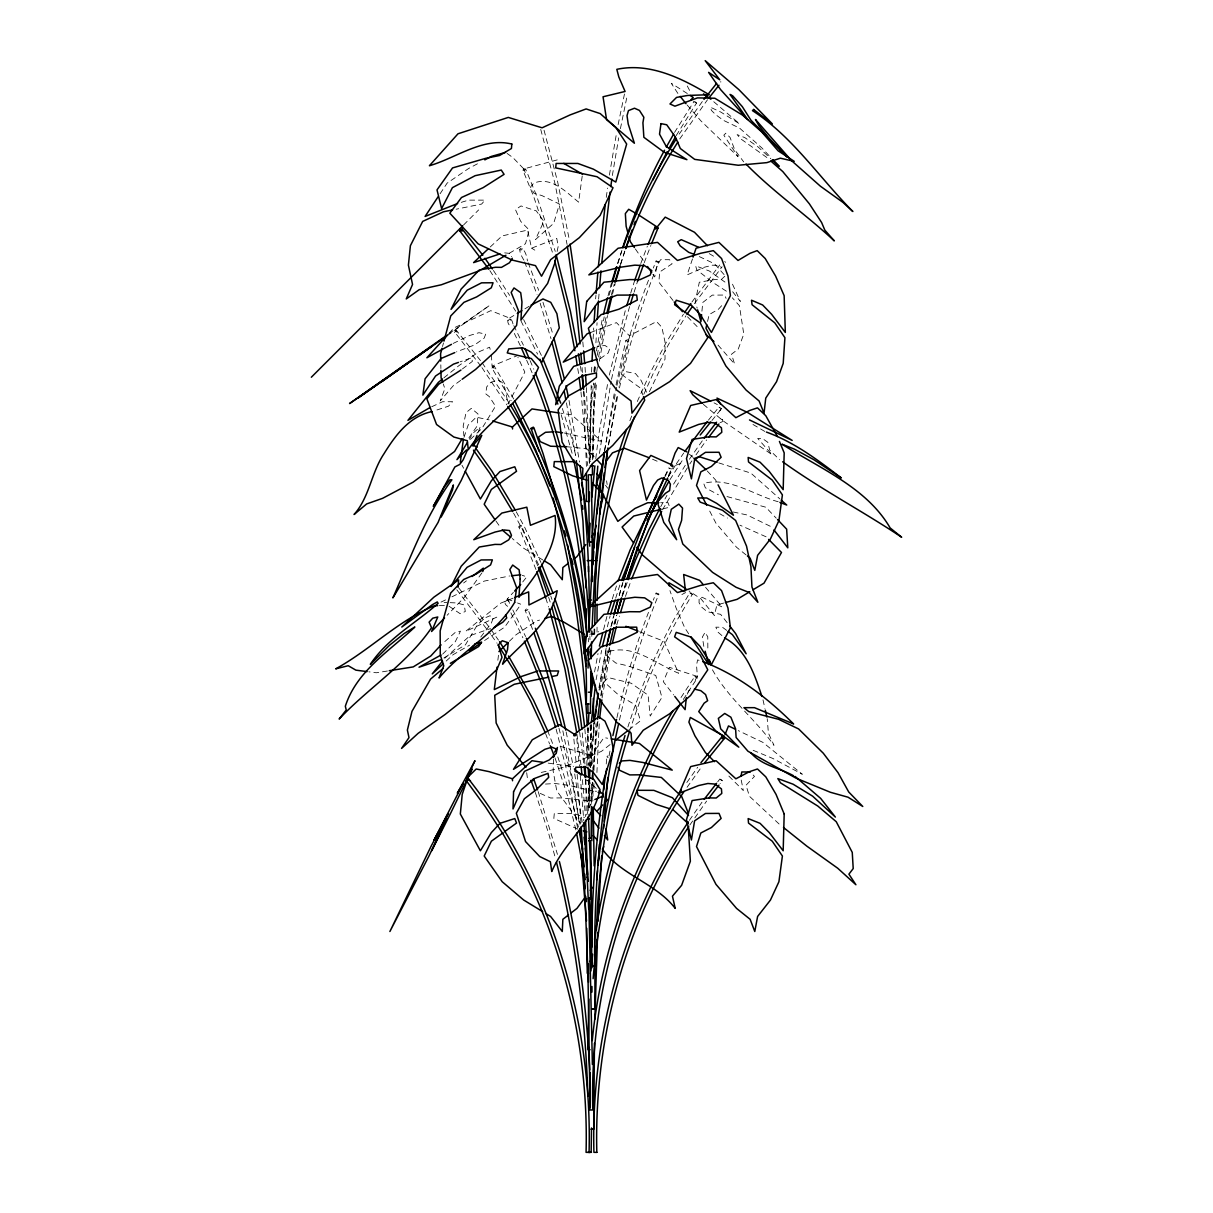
<?xml version="1.0" encoding="UTF-8"?>
<svg xmlns="http://www.w3.org/2000/svg" width="1213" height="1213" viewBox="0 0 1213 1213"><rect width="100%" height="100%" fill="white"/><g stroke="black" fill="none" stroke-linecap="round" stroke-linejoin="round"><path stroke-width="0.75" stroke-dasharray="5 3.75" d="M588.502 808.313L589.473 780.186M589.488 463.502L591.201 407.25L593.597 383.02M590.17 460.091L591.171 385.234M592.171 634.005L591.762 630.26M592.46 459.772L594.158 407.447L596.735 381.458M593.157 458.226L594.218 383.475M594.749 634.005L594.749 628.395M586.774 765.448L588.002 727.921M595.401 382.944L592.884 420.229L592.839 453.92L589.852 453.92L589.897 420.138L591.974 386.371M589.745 765.479L591.186 724.373M593.93 783.719L593.915 791.225L596.629 791.225M593.945 770.573L595.992 723.676M594.082 634.005L594.036 628.379M596.917 772.514L599.404 720.249M597.023 632.14L597.039 626.53M532.583 629.411L525.138 610.275L526.366 608.987L527.958 609.32L535.418 628.486M527.958 609.32L526.73 610.624L525.138 610.275M553.492 759.004L553.173 771.256L556.782 790.891L580.542 823.339M591.595 372.209L591.838 364.764M594.582 372.33L594.825 364.886M588.593 641.874L588.714 638.159M591.777 636.385L591.974 630.805M588.881 806.979L589.897 780.747M591.55 802.763L592.353 782.218M592.065 801.414L592.778 782.734M552.37 252.137L533.568 196.248L522.894 170.154L524.152 168.865L525.623 169.016L536.404 195.338L555.251 251.379M523.895 260.143C513.736 243.828 525.547 244.541 527.428 260.962M525.714 169.214L524.441 170.502L522.894 170.154M522.439 248.771L521.165 250.06L519.619 249.711M593.112 338.973L593.718 327.965M595.917 342.809L597.054 322.703M607.895 755.851L606.925 756.76L608.153 757.67M590.61 767.677L594.84 721.235M593.415 769.679L597.994 719.749M590.125 767.101L594.188 722.523M592.793 771.028L597.357 721.068M595.628 298.883L595.932 295.32M598.616 299.111L599.252 291.56M701.933 311.195L702.752 302.492L712.258 295.123L724.616 295.047L726.087 298.398M606.212 763.978L606.94 756.518M720.052 422.549C726.981 421.32 718.02 415.862 720.613 418.743M722.281 780.778C716.049 777.381 726.784 780.55 720.052 783.674M602.057 697.991L611.504 646.65M497.861 660.236L498.695 653.307M593.809 371.466L594.719 364.006M596.766 371.815L597.448 366.25M598.585 356.971L606.455 314.774M595.765 458.575L599.025 433.117L607.849 382.474M599.434 453.48L611.14 381.185M582.225 176.021L578.631 202.146C566.153 192.139 551.506 176.067 533.735 183.133L530.49 187.045L533.887 193.155L542.044 195.642L559.451 204.057L553.719 223.283L535.403 239.658L543.879 221.342L536.252 210.85L521.014 205.937L515.48 209.682L520.695 221.342L529.186 229.985L525.517 243.722L507.55 254.275M606.257 197.34L607.577 188.076M594.795 371.86L595.901 364.491M597.266 355.257L604.195 316.851M599.389 361.171L607.47 315.592M599.04 690.106L607.455 643.345M601.117 696.065L609.987 645.832M604.438 451.009L616.553 387.296M604.726 450.235L614.187 393.846M608.501 444.352L617.857 395.104M608.547 445.035L617.129 394.286M598.949 687.695L606.166 648.091M600.723 695.474L609.76 645.21M609.396 175.097L616.431 133.733M612.353 175.491L618.706 137.827M599.995 690.121L608.168 647.787M596.417 350.966L602.194 319.58M618.13 124.59L624.68 92.992M620.404 128.699L627.257 95.221M594.537 671.972L598.024 653.504M596.083 679.796L601.618 650.426M609.047 755.957L610.094 750.407M609.305 375.075L625.635 309.254M611.504 379.335L620.45 339.595L629.638 306.434M616.068 384.718L625.923 340.322L627.818 339.746L628.865 340.808L618.63 386.992M557.116 251.485L558.223 246.239L556.737 238.355L531.582 248.18L527.564 230.091L502.015 235.959L489.825 247.376M616.947 385.491C625.135 349.132 635.673 313.227 649.182 278.474M619.464 387.917C628.971 344.932 642.071 302.704 658.871 261.993L656.142 260.856L653.291 268.028M616.947 717.611C625.135 681.251 635.673 645.346 649.182 610.594M619.464 720.052C628.971 677.051 642.071 634.839 658.871 594.127L656.142 592.975L653.291 600.147M668.484 475.451L671.684 468.506M707.558 321.43L709.15 314.622L718.475 309.194L723.236 303.993M611.504 625.832L613.99 615.34M615.036 623.846L616.78 616.462M610.912 626.924L613.46 616.431M614.627 624.195L616.75 615.491M608.031 295.911L611.397 283.236M611.382 294.85L614.278 284.054M587.031 814.348L588.244 809.496M609.199 295.168L612.368 282.659M612.52 294.168L615.218 283.493M603.558 629.729L607.713 613.338M607.349 626.818L610.109 615.961M694.822 676.384L697.323 678.037L694.822 676.384L679.735 699.461M442.518 346.524L443.488 342.915M628.865 340.808L627.333 341.475L625.923 340.322M619.267 595.689L622.8 583.074M622.102 596.584L626.636 580.421M619.206 595.083L622.845 582.467M622.057 595.962L626.196 581.603M613.869 624.119L616.598 615.173M622.587 595.492L627.576 581.421M616.75 624.907L619.449 616.022M625.423 596.447L631.018 580.709M617.948 263.266L621.708 251.015M620.753 264.191L625.044 250.272M617.538 263.555L622.33 249.362M620.389 264.479L625.135 250.363M630.684 293.167L634.626 280.643M634.111 292.181L637.477 281.477M612.277 599.04L616.856 584.727M615.688 598.13L620.798 582.119M676.187 135.598L696.505 103.09L695.276 101.604M692.487 258.915L687.119 274.896L704.389 267.224L712.728 265.147L719.157 265.723L721.659 267.664M627.894 726.981C639.827 689.636 655.536 653.549 674.261 619.115L689.788 592.823L691.167 592.975L692.35 594.325L676.945 620.404C658.053 655.096 642.299 691.501 630.32 729.149M464.003 437.332L468.173 425.081L476.209 417.196L489.112 419.865M640.782 263.509L647.333 246.254M644.239 262.675L650.865 245.435M478.256 432.04L480.136 427.112L473.161 432.98L469.34 439.242M629.865 420.714L632.534 413.709M687.271 694.109L688.802 690.667L691.425 689.333M637.295 401.518L650.365 372.573L666.013 342.87L683.419 314.228M643.876 394.195L653.049 373.877L668.621 344.325L685.936 315.835M658.871 261.993L657.279 262.342L656.051 261.053M658.871 594.127L657.279 594.461L656.051 593.172M708.453 420.107L719.036 407.022L720.082 407.735M711.94 420.517L721.326 408.917L720.386 407.977M649.395 391.708L665.027 359.184L665.027 342.005L661.889 327.343L656.567 321.536L629.426 335.774L629.471 337.927M665.012 475.754L669.015 467.581M665.088 476.618L669.212 468.445M668.59 476.3L672.699 468.142M660.736 506.685L666.968 495.313M662.525 509.748L688.772 465.474M589.063 807.949L593.172 800.216M689.788 592.823L692.259 594.461M674.534 132.444L694.003 101.452M695.185 680.084L697.354 676.429L696.535 665.149L697.596 659.887L701.038 661.055M673.564 484.169L685.254 465.337M679.735 138.919L707.513 99.739M668.393 476.557L675.323 465.428M676.323 463.836L683.738 453.01M669.925 479.726L683.996 457.756M481.879 572.976L464.518 597.16L447.127 615.279M683.268 699.507L697.323 678.037M589.958 757.67L603.922 737.61L607.668 738.232M440.092 193.762L447.127 183.133L468.703 168.455L479.984 162.451M719.855 410.843L721.508 408.417M689.393 459.242L703.115 439.622M689.803 463.957L691.865 460.91M695.989 454.845L706.633 439.94M689.393 820.352L701.993 802.187M689.803 825.067L706.633 801.065M679.144 134.143L702.812 100.861M468.885 437.893L477.194 425.945L477.998 413.967L471.311 408.356L466.035 412.647L463.199 425.945L463.866 435.801M691.91 302.022L719.749 264.965M694.382 303.69L722.114 266.784M686.816 782.537L697.672 767.268M687.074 787.282L701.129 767.556M480.864 366.129L454.693 331.998L456.573 330.573L481.076 361.307M456.573 330.603L454.359 332.438M717.687 781.854L719.916 778.943M444.762 658.234L470.098 635.597L490.507 628.607M522.727 581.952L526.806 576.857L522.212 575.311M480.742 637.022L491.28 623.224L493.221 618.13L490.007 615.749L484.882 617.948L477.406 624.816L465.428 644.831L443.928 657.946M449.068 333.332L453.996 327.904L490.78 310.664L509.566 318.064L510.703 320.277M671.684 468.931L669.379 468.506M508.505 601.572L507.231 598.995L513.357 592.399M463.609 224.936L478.635 209.925M442.639 654.125L455.315 641.662L460.47 631.154L455.375 632.307L442.366 643.724M509.399 641.268L515.965 634.824L536.146 621.117L539.542 620.086M448.855 333.711L489.415 305.555L448.037 335.061M470.447 439.379L475.648 434.39M476.952 433.147L482.137 428.159L495.511 406.219L489.324 396.621L485.67 393.785L486.762 386.795L490.734 382.338L498.073 380.063L502.046 382.338L504.911 388.251L508.095 404.035L524.82 372.088L517.921 357.35M724.798 276.215L721.174 279.672L714.609 279.581L699.325 282.204L695.276 301.415L697.172 308.163M446.187 661.055L453.146 654.656L469.613 645.164M443.882 377.865L458.984 365.583L478.817 351.876L489.582 347.221L490.871 351.709M610.094 744.585L601.39 751.393L562.665 767.571L538.056 773.166M628.925 729.801L640.525 720.719L635.551 705.041L618.766 695.17L604.013 681.873L608.395 677.597L631.139 683.207L648.106 695.17L650.198 716.079L661.934 697.399L655.763 675.459L627.834 665.861L615.764 663.011L607.182 656.021L608.562 651.578C633.899 644.012 656.642 664.33 678.704 673.26L663.996 641.328L639.736 631.761M463.639 582.983L466.429 580.83M462.396 368.964L472.357 361.413L471.736 357.759L460.091 361.823M460.667 380.351L453.207 385.825L440.228 400.881L444.883 388.66L443.261 383.99M600.238 358.639L608.153 352.968L609.745 348.692L604.938 345.462L597.797 346.433M696.505 103.09L693.957 101.604M484.578 640.509L504.623 627.151L520.984 604.301L517.542 602.967M509.566 318.064L515.707 314.364M524.926 308.815L529.535 306.04M456.801 589.776L490.628 634.202M453.101 343.461L469.78 335.44L478.968 332.711L485.685 334.106L484.199 338.078L474.662 344.917L456.482 351.861M681.873 594.552L685.618 592.581M445.52 599.919L440.713 602.255L446.793 602.527M451.933 596.811L484.123 581.133L509.596 575.978M431.707 406.749L442.548 401.73L452.479 401.73L448.507 406.188L435.558 410.419M491.417 355.06L492.069 366.099L517.147 355.697M513.008 598.191L500.848 603.104L465.656 631.366L499.983 615.673M590.504 332.544L616.431 322.628L629.426 335.774M676.096 465.155L683.207 462.547M722.281 419.653L720.901 418.985M461.258 202.359L468.476 200.13L484.897 200.13L481.667 204.042L456.149 209.212M589.685 634.293L598.767 631.7M723.645 603.058L716.898 604.923L714.351 615.507L701.069 598.964L689.014 590.943M507.079 153.414L512.932 157.614L523.804 168.91L557.555 159.798M662.829 508.884L669.697 507.186L668.029 502.728L660.66 502.728M387.402 671.016L376.318 672.775L368.888 671.82M545.486 784.068L555.327 783.492L569.792 785.554L596.417 791.953M439.379 605.636L444.458 605.499M591.762 634.005L594.294 634.005M590.716 724.768L590.731 739.748L593.218 739.748M593.688 722.857L593.703 739.733L591.11 739.748M588.532 779.974L588.532 800.58L591.519 800.565L591.504 781.809M594.476 634.005L592.475 634.005L593.248 634.005M586.849 780.459L589.73 780.459M450.114 602.664L456.785 602.952L464.2 604.938L465.307 611.504L460.182 613.717L447.84 605.408M566.486 446.702L586.743 448.765L595.674 458.378M504.653 252.865L510.157 253.441L511.583 256.671M564.363 433.011L601.739 441.456L571.657 414.816L560.831 413.208M548.215 763.113L571.657 766.586M726.966 496.557L765.828 507.216L776.244 518.194M733.183 511.977L747.041 514.964L771.665 526.942M560.088 746.253L592.02 755.699M577.904 829.161L553.825 818.426L554.311 813.392L573.961 813.468L584.56 817.471M753.152 750.301L772.893 758.474L802.309 774.258L762.795 742.326L738.277 730.62M718.793 462.911L750.847 473.085L779.838 498.877M697.354 676.429L669.379 667.332L663.284 681.676L673.624 694.943M721.326 408.917L719.082 407.159M778.17 501.742C754.092 495.238 729.483 476.709 703.676 483.335L705.329 487.793L718.414 494.783M507.231 598.995L515.828 602.3M766.07 536.798L739.93 525.168M652.533 459.227L657.507 461.365M540.21 793.408L550.611 798.002L560.952 797.911L586.743 800.55L590.564 804.659M699.295 256.58L714.609 263.843L725.329 276.018M714.048 402.852L717.353 404.596M764.827 431.449L751.135 423.382M719.688 513.645L727.466 518.072M709.256 253.608L715.352 257.262M531.582 248.18L534.827 250.136M513.766 399.047L494.419 366.432L492.751 366.781L491.932 368.07L511.234 400.593M491.932 368.07L494.419 366.432M542.681 559.86L523.713 548.261L512.25 538.511M726.39 291.211L712.304 282.083L696.732 269.786L695.656 265.814L709.347 271.015L724.965 282.083M766.828 157.493L740.931 138.995L737.11 134.598L744.843 137.63L758.292 147.122L770.801 158.66M720.295 81.908L720.962 81.908M687.301 93.522L671.259 83.257L677.885 93.446M726.693 630.396L722.432 627.242L715.837 627.166L718.035 632.2L723.297 636.764M746.056 554.902L736.564 547.275L715.958 523.228L708.347 508.444M713.76 101.725L739.566 123.847L720.977 112.172L710.318 107.169L711.425 110.413L715.685 114.674L723.418 120.345L739.536 128.078L761.809 147.865L770.467 157.114M718.051 345.099L734.578 364.006L731.53 354.211L738.262 349.026L743.781 334.075L739.399 305.706L732.303 297.792M689.409 454.193L693.366 457.65M724.752 261.523L725.541 262.342M537.738 565.728L521.529 525.684L519.725 525.684L518.8 526.821L536.176 570.019M518.876 527.018L520.68 527.018L521.529 525.684M586.698 779.914L596.265 788.389M703.343 404.354L723.873 421.427L772.105 454.739L757.716 438.424L762.371 438.424L767.829 442.32L769.679 450.084L779.565 459.712M779.08 823.991L749.452 796.274L746.01 785.266L754.471 776.426L752.424 774.197M728.861 776.077L743.342 790.588L741.067 779.292M687.498 316.79L698.824 328.314M707.255 471.008L715.64 480.045L717.262 483.244M512.993 323.962C510.991 313.788 503.577 320.869 511.113 326.919M507.913 320.399L510.582 319.064M492.069 366.099L494.176 368.464M687.164 105.031L700.932 120.906L738.05 156.659L723.827 135.189L725.814 133.203L730.074 137.478L734.714 149.805L743.705 161.89M509.475 603.346C508.292 595.704 501.121 602.482 507.625 606.318M505.154 601.421L507.822 600.086M705.587 587.38L722.205 607.016L702.145 597.266L699.128 597.857L699.052 602.694L701.751 607.197L707.376 611.792L720.628 614.324L727.542 623.194M458.817 588.017L489.779 627.894M732.667 291.757L740.355 301.415L732.47 284.145M673.018 300.49L658.856 282.174L659.675 272L672.078 263.812L669.591 259.703L660.615 259.703L657.219 264.995L654.732 276.928L652.685 273.956M605.514 485.276L607.713 488.217M482.168 362.823L509.339 403.292M481.955 367.645L506.807 404.854M490.871 629.426L498.467 640.115M491.705 635.718L497.103 643.299M455.239 329.754L457.058 332.332M712.44 669.803C728.452 698.673 755.077 718.809 773.955 745.298L768.405 733.077L767.223 718.748M496.026 521.135L500.15 527.018M493.418 270.454L509.627 295.396M489.885 270.62L515.722 311.18M635.369 248.968L644.467 262.099M688.681 633.808L684.754 627.788L676.157 608.138L669.94 590.64M461.986 465.231L463.624 468.248M516.222 511.765L524.865 527.67L540.907 562.468M513.584 513.144L522.181 528.974L538.845 565.319M523.622 319.55L541.832 356.334M520.999 320.975L537.586 354.166M687.286 85.987L690.682 92.552M512.781 609.881L525.593 636.522M510.916 612.838L522.879 637.765M513.796 325.6L523.425 345.205M514.327 333.439L520.726 346.478M646.574 392.208L641.116 380.427L635.445 373.483L624.968 371.496L623.376 375.757L640.494 388.099L642.905 394.998M530.096 360.64L533.796 369.207M526.624 360.155L532.537 373.816M528.14 262.705L538.678 290.332M524.592 261.887L537.056 294.607M523.804 168.91L525.274 172.564M547.594 730.635L553.052 744.646M557.798 756.882L570.155 794.333L578.449 827.099M545.547 733.531L549.61 743.994M555.023 757.898L567.305 795.137L576.236 831.405M538.178 791.589L557.449 854.407M535.327 792.514L548.746 833.786L555.054 856.969M550.778 595.992L551.96 599.48M548.64 597.312L550.384 602.679M545.774 598.1L548.67 607.016M542.984 302.325L552.931 334.424M540.134 303.159L550.99 338.639M562.377 408.508L570.762 435.331L576.6 458.999M561.21 414.785L572.354 454.253M558.95 728.194L570.747 774.061L580.026 824.431M556.115 729.074L567.851 774.773L577.676 828.57M544.046 130.231L557.692 182.056L569.428 240.326M540.74 129.442L554.826 182.89L567.077 244.435M762.992 699.84L764.918 708.437M566.153 731.955L573.324 766.571M562.832 730.802L573.491 783.719L579.511 824.84M569.033 400.457L579.511 462.077M566.456 402.868L575.629 455.209M574.704 773.97L582.255 822.626M580.421 366.311L581.573 373.468M577.752 368.54L578.616 373.877M703.828 646.377L702.357 637.098L705.071 632.352L707.77 636.84L707.861 651.199M606.591 480.864L607.152 484.533M579.617 731.909L583.938 764.645M576.903 734.138L580.966 764.963M526.685 772.711L527.64 780.065M583.953 391.617L590.504 461.653M580.982 391.981L587.759 465.549M584.833 728.846L588.108 766.207M582.27 732.895L585.121 766.389M585.394 779.398L588.305 814.59M582.422 779.686L585.439 816.637M576.797 738.565L579.48 766.449M573.87 739.051L576.372 765.085M582.816 341.899L583.453 349.162M580.269 775.577L583.771 820.67M577.161 774.212L580.951 822.899M585.045 367.342L585.409 372.876M586.379 387.614L589.336 463.957M582.088 367.509L582.437 373.028M583.65 391.435L586.44 467.718M590.155 725.647L591.489 766.813M587.289 727.664L588.472 764.994M588.836 779.337L589.169 807.479M585.849 779.443L586.197 815M589.852 635.976L590.003 639.721M591.216 724.116L592.384 767.965M588.335 727.815L589.366 766.176M592.732 782.446L593.036 797.229M589.67 778.761L590.2 804.613M440.819 364.825L440.895 368.525"/><path stroke-width="1.5" d="M588.047 713.047L587.82 703.676M590.049 1049.7L588.017 1049.7L588.912 999.042M588.472 571.899L588.472 566.274M591.156 838.335L591.474 806.493M591.459 581.315L592.535 532.704L597.797 466.171M592.171 966.139L591.762 966.124C590.974 900.107 595.659 833.968 606.667 768.845M590.367 840.745L588.957 840.745L591.823 840.745L591.853 807.024M589.488 474.753L592.429 474.753L592.46 465.398M591.019 1129.242L593.779 1129.242L594.431 1043.241M594.749 624.65L595.81 566.668L597.842 533.25M594.067 966.124L594.688 966.139C593.93 884.777 600.89 803.112 618.66 723.63M591.762 966.124L596.28 966.139L596.356 939.923M683.829 791.831C621.663 885.187 589.533 997.874 592.808 1109.971L589.836 1109.971L590.125 1072.444M597.039 620.904L597.069 604.059M596.629 1152.35L596.811 1152.35C593.961 1037.858 625.286 922.198 688.772 826.584M588.047 668.06L588.411 647.469M590.958 671.835L590.397 713.047M591.201 658.765L591.565 641.95M594.87 1019.163L597.584 932.312M553.537 757.261L553.628 753.758M592.369 581.512L592.535 575.902M589.427 536.313L590.14 523.258M588.987 630.715C591.428 571.247 595.204 511.674 604.165 452.798M592.111 627.091L594.446 579.101L600.708 501.985M589.548 778.321L589.836 770.816M592.505 778.488L592.793 771.028M596.447 930.568C598.388 862.928 609.047 795.425 629.714 730.954M598.1 921.198L599.146 899.03M592.02 361.08L592.657 348.192M599.131 899.182L601.693 855.681M592.93 564.667L593.733 551.627M593.961 547.912L594.87 533.007M595.356 579.587C598.555 528.413 609.351 477.74 626.545 429.463M597.069 600.314C599.419 537.556 611.564 475.011 634.657 416.544M588.229 724.161L588.942 712.91M591.307 722.508L595.386 685.36M594.067 322.522L595.158 306.161M597.296 319.064L598.494 300.915M598.388 860.866L598.752 855.317M598.995 851.602L599.48 844.203M458.059 587.304L458.605 579.89L433.92 597.145L401.776 627.03L432.389 604.681L437.286 601.936L438.09 603.346C415.377 623.588 387.796 638.099 370.314 664.375L389.54 645.24L404.338 633.383L414.846 627C389.525 651.093 356.667 670.895 345.326 706.269L346.236 709.969L339.155 719.036C368.752 687.589 407.143 663.678 431.54 627.773L429.114 622.148L432.768 618.175L437.772 616.992L431.585 631.488L444.549 617.978M603.604 828.327L603.862 824.749M604.135 821.186L607.865 777.518M596.083 293.531L597.873 272.121M599.556 287.784L600.981 270.802M603.104 797.259L603.422 793.605M603.74 789.951L604.377 782.643M596.629 879.986L597.478 870.676M701.599 314.683L700.932 321.657L697.642 309.846M460.334 462.229L463.396 439.076M591.853 497.194L594.84 465.853M590.913 970.976L592.611 954.206M593.112 978.694C600.996 882.2 629.774 786.979 680.25 704.116M686.331 697.566L685.102 709.666L674.777 696.414M598.327 266.769L605.211 204.754M601.678 263.327L610.018 192.139M596.826 514.1L604.438 452.085M599.798 514.357L607.395 452.434M595.462 715.761L596.099 710.166M594.415 720.674L598.085 693.154M597.569 719.233L600.147 699.097M599.631 718.384L601.845 699.84M497.012 667.15L494.298 689.591L520.771 676.687L537.829 670.971M601.102 498.331L604.226 472.949M591.049 696.126L593.142 679.356M592.262 1040.557C600.966 951.462 631.897 864.763 681.388 790.163M596.523 706.542L597.372 701.023M597.994 865.081C603.179 821.201 612.11 777.776 625.029 735.503M610.791 186.59L611.837 179.19M482.804 571.55L483.29 568.169L472.024 576.509M594.582 939.378C605.803 859.092 631.685 780.475 673.079 710.606M597.918 697.384L598.479 693.745M604.893 467.505L607.956 447.915M741.007 776.259L741.795 771.968L750.377 771.968M488.839 269.104L459.788 230.879L460.318 230.212L462.153 229.045L482.819 255.2M462.138 229.151L459.863 230.91M607.834 313.773L612.065 295.942M606.515 646.302L610.488 628.668M609.76 645.21L613.793 627.682M556.388 254.988L554.568 263.737L547.654 283.372L520.938 320.156L521.969 301.976L520.711 292.697L514.009 287.936L511.158 292.439L518.451 310.573L516.602 325.387L495.586 351.118L475.587 369.419L462.153 379.26M466.186 780.535L485.443 806.857L503.152 834.18L519.27 862.595C565.986 951.341 588.593 1052.187 586.076 1152.35L590.14 1152.35M466.474 780.111L468.552 778.943L466.338 780.808M612.899 735.624L616.553 719.415M706.754 324.826L705.966 328.223L725.89 366.008L746.086 390.055L759.08 400.942L764.038 413.163L765.752 398.122L776.547 381.701L783.204 363.4L784.917 337.684L774.804 322.87L752.09 304.721L751.499 300.218L762.643 304.979L771.589 314.258L785.327 332.438L784.144 295.654L775.562 276.018L765.221 258.521L757.185 250.636L750.043 253.305L738.02 260.461L718.9 242.373L696.065 248.24L693.078 257.126M607.789 641.556L610.685 629.335M614.4 613.596L618.251 599.298M596.356 525.365L594.628 532.568L591.322 537.071M599.798 510.976L603.665 494.783L591.823 482.547M602.376 851.951L603.665 846.553M613.884 614.688L617.644 600.496M617.174 613.748L621.541 597.766M612.383 643.026L616.31 626.727M603.543 314.122L607.592 297.731M606.909 312.969L610.927 296.669M584.135 825.962L585 822.52M612.368 282.659L616.871 266.754M615.658 281.704L620.222 265.935M599.419 646.12L602.634 633.368M602.315 646.741L606.439 630.442M442.032 348.313L440.592 353.711L440.744 361.11M443.973 341.126L450.72 315.941L463.942 302.34L476.664 296.912L491.28 287.799L493.054 282.765L481.561 282.841L467.202 290.195L451.039 309.36L461.107 289.119L479.362 269.923L495.48 267.285L501.485 267.376L509.43 262.781L512.295 258.278M585.303 643.951L585.06 636.249M619.085 607.349L621.101 600.162M623.361 580.663L634.384 547.381L645.483 518.77L664.254 478.256M617.69 611.595L620.95 600.86M620.54 612.459L624.877 598.236M622.785 247.528L623.861 244.025C635.021 211.79 648.212 180.191 664.542 150.215M625.574 248.529L632.231 229.803M611.959 281.446L616.431 267.133M614.824 282.265L619.828 266.254M626.757 305.676L630.123 294.956M630.199 304.66L633.55 293.955M602.042 466.58L596.705 483.335L617.842 521.363L634.975 508.459L647.757 502.728L658.826 502.728M607.713 613.338L611.716 600.829M610.564 614.142L615.112 599.919M623.816 579.465L632.959 551.536M627.197 578.692L636.309 550.854L655.187 503.562M627.227 578.025L648.227 519.937L667.772 477.937M634.626 280.643L640.161 265.222M637.477 281.477L643.633 264.389M634.081 224.723L635.324 221.327M628.228 579.678L635.354 560.436L648.864 529.793L659.887 508.338M631.67 578.98L651.548 531.082L661.676 511.386M643.057 524.532L664.208 477.391M622.997 247.619C636.613 209.546 654.565 173.05 676.248 138.919M625.802 248.635C639.175 211.35 656.627 175.536 677.824 142.088M477.194 447.157L473.222 445.186L476.997 435.331M618.008 581.148L630.275 549.656L653.352 502.485M621.481 580.405L634.551 547.442M725.056 734.593L728.482 725.935L735.017 729.058M648.045 244.51L655.263 226.892L656.733 226.74L657.992 228.029L651.578 243.692M657.992 228.029L656.809 228.469M473.661 445.778L472.357 445.778M466.489 778.791L474.98 760.718L457.331 793.241L463.199 783.492L434.087 839.987L448.446 813.392L430.933 846.553L389.889 931.508L428.962 856.014L446.778 818.563L431.631 850.783L450.266 813.999L472.16 768.981L466.489 778.791L470.462 780.763M722.099 736.579L724.404 738.429L722.099 736.579L700.932 762.689M652.882 179.964L667.135 151.686M655.505 229.045L665.209 217.127L694.503 232.274L707.452 245.708M655.126 499.195L656.915 495.89M647.09 520.347L668.939 481.303M666.362 146.985L673.64 134.067M668.954 148.471L675.277 137.205M462.017 438.939L454.587 451.479L413.102 482.168L382.595 498.331L366.675 503.926L354.075 514.509C369.556 497.072 371.178 472.873 383.975 453.768C395.438 435.24 409.372 416.226 432.025 411.571M554.584 752.181L557.464 747.451M467.445 442.381L456.952 459.636L466.52 449.887L467.232 450.463L463.184 459.803L459.848 464.397L454.89 466.929L433.299 506.382L444.216 487.217L449.841 479.863L451.888 479.787C425.687 515.434 410.601 557.586 392.891 597.903L438.09 522.409L453.404 484.957L452.585 489.718L441.062 517.178L461.243 480.393L481.788 435.376L473.222 445.186M438.09 196.794L425.096 216.445L457.65 203.481M688.362 821.883C623.179 918.514 590.867 1036.054 593.915 1152.35L596.887 1152.35M684.481 312.696L690.849 303.553M686.983 314.319L692.259 306.737M684.814 451.494L707.27 421.563M585.803 544.592L576.963 556.615L574.143 558.799M585.803 896.377L576.963 908.401L571.323 912.752M590.215 890.357L592.429 887.355M606.227 461.107L612.489 452.874L624.27 448.219L649.228 457.786M704.222 438.166L716.565 422.185M708.877 437.044L718.93 424.004M704.222 799.291L716.565 783.31M708.877 798.169L718.93 785.129M703.965 99.405L716.595 83.424M708.65 98.283L718.96 85.244M442.502 661.085L432.268 673.867L443.412 663.617M700.204 434.997L710.757 421.957M704.465 763.068L724.404 738.429M473.783 645.271L469.143 650.774L481.485 642.556M447.824 334.697L426.87 357.79L451.463 344.356M596.796 811.33L602.709 804.916M604.999 802.43L607.273 799.958L605.484 796.956M722.19 738.687L724.373 736.336L690.318 717.459L688.893 722.114L694.913 735.821L705.42 752.576L714.487 761.658M441.062 644.861L430.767 656.021L413.239 666.907L389.237 670.728M514.57 591.095L520.695 584.499M619.327 763.386L621.693 760.96L629.956 760.384L642.875 762.461L672.245 770.134L639.433 743.478L611.397 738.853M311.332 377.228L462.744 225.8M691.076 99.633L693.23 97.48L690.258 95.493M498.907 651.578L508.095 642.556M488.475 248.65L473.586 262.615L500.014 253.896M512.538 428.993L512.447 427.021L531.976 408.933L559.026 412.936M512.538 780.763L512.447 778.791L531.976 760.718L542.802 762.31M443.018 668.53L430.554 679.098L411.98 711.349L407.386 730.074L408.993 737.625L401.564 748.406L418.242 733.243L444.974 714.578L469.643 695.034L496.951 669.409L502.015 657.325L498.316 644.998L502.243 640.737L508.186 642.723L507.519 649.668L502.576 664.178C522.621 642.299 551.945 621.784 557.176 590.776L528.959 604.999L528.641 591.868L514.737 597.493M442.518 378.987L438.393 382.338L407.932 420.365L430.16 407.462M615.886 740.036L627.485 730.939M568.503 563.15L562.862 567.517L562.286 579.738L550.581 564.682L544.258 560.815M568.503 914.936L562.862 919.287L562.286 931.508L550.581 916.452L545.85 913.556M460.97 370.041L438.666 384.263L426.87 398.804L436.559 424.505L453.829 437.029L467.323 440.728L468.279 449.811C488.111 419.44 523.834 402.231 538.511 367.433L531.309 358.532L507.246 352.907L508.732 348.935L522.682 347.767L531.051 352.013L541.847 362.247L559.299 327.919L556.903 313.651L550.747 302.325L542.999 298.944L531.067 305.115M503.046 832.785L491.371 841.2L484.184 856.014L502.212 881.745L523.713 900.046L542.681 911.63M504.517 831.724L516.541 823.066L514.782 818.563L499.983 823.324L491.341 832.603L480.393 850.783L460.334 813.999L462.214 794.363L468.173 776.866L476.209 768.981L489.112 771.65L512.447 778.791M446.187 335.698L349.571 403.55L389.798 375.636M394.528 372.421L409.357 361.914L358.093 397.97L446.49 336.153M410.767 361.08L431.464 346.509L381.974 381.534M533.038 428.75L533.28 427.173L531.021 428.341L539.027 451.175M533.038 780.535L533.28 778.943M493.6 627.879L502.834 622.208L506.761 617.933L505.578 614.703M517.254 313.439L521.848 310.664M749.786 591.717L737.125 599.328L725.329 602.588M752.939 589.821L764.008 583.165L781.49 552.476L768.633 539.406M481.409 269.65L505.912 255.246M441.062 655.005L419.016 667.211L440.865 659.811M484.821 159.889L491.265 156.447L505.609 152.368M450.372 663.329L478.665 646.514L481.576 642.117L474.738 643.86M454.769 352.604L441.092 358.487L425.081 378.805L422.882 395.135L435.573 376L453.435 364.158L458.423 362.414M594.81 799.534L602.952 796.137M590.504 332.544L587.047 333.863L563.241 362.141L594.734 347.585M479.772 270.605L441.365 284.767L419.228 289.664L406.249 298.944L412.541 284.449L408.402 265.147L410.388 245.723L422.67 221.418L443.458 211.79L452.525 209.94M693.881 458.65L699.219 456.695L717.019 462.35M544.652 618.524L551.445 616.462L564.394 622.451L584.499 634.414M661.115 509.293L633.762 516.041L622.087 527.033L633.641 542.984M548.685 677.188L514.297 684.268L494.722 695.276L496.147 722.993L507.201 745.176L525.957 767.207M552.112 676.475L557.237 675.429L558.617 670.971L539.724 670.971M597.221 359.23L573.688 366.371L559.299 386.159L555.63 404.642L567.411 385.416L582.119 375.924L596.462 372.876L596.478 377.288L582.21 388.221L568.685 395.772L558.132 409.873L562.104 442.108L573.34 460.834L582.877 468.385L582.452 479.165L592.035 464.003L612.808 445.338L629.759 425.793L644.71 400.184L643.512 396.727M511.446 575.781L520.68 574.795M553.689 431.813L545.486 432.298L538.451 437.135L540.21 441.623L550.611 446.232L566.486 446.702M437.681 605.681L434.299 605.757C397.621 620.889 369.95 650.077 335.667 668.863L348.222 665.71L355.894 670.152L367.039 671.593M587.82 713.047L589.306 713.047M588.502 982.287L588.426 963.547M588.335 474.829L589.442 542.166L590.549 542.166M591.322 474.692L592.429 542.166L590.928 542.166M586.213 621.723L586.152 608.608M588.26 898.833L590.534 898.833L590.504 865.066L588.426 816.455M593.915 1008.973L591.959 1008.973L594.946 1008.973L594.901 962.136M586.44 473.343L586.455 501.454L589.442 501.454L589.427 492.069M584.226 877.348L587.956 973.539L590.079 1107.575M590.731 671.577L590.746 692.214L588.366 692.214M586.758 928.339L587.244 973.235L588.548 973.235M591.504 1127.969L591.156 1152.35M590.367 465.716L593.157 465.716L592.05 465.716M589.018 898.833L590.079 898.833M591.444 1152.35L588.062 1152.35M591.322 542.166L592.429 542.166M588.957 602.452L590.761 602.452M507.792 406.431C562.044 495.253 589.109 600.041 586.243 704.01L589.109 703.995M587.668 818.745L589.184 818.745L588.078 818.745M589.594 961.454L591.095 961.439L591.049 927.657L589.154 897.65M591.989 542.166L589.488 542.166M587.228 560.603L594.264 560.603M595.34 560.603L596.841 560.603M588.896 600.041L591.383 600.041M588.972 713.047L590.094 713.047M591.838 1129.242L592.611 1129.242M589.912 1152.35L589.063 1152.35C592.581 1019.087 551.081 884.186 468.552 778.943L468.597 779.049M589.063 838.335L590.549 838.335M573.961 461.683L554.311 461.607L553.825 466.641L572.491 475.769L586.91 480.105M589.2 600.041L589.973 600.041M531.946 429.038L531.036 428.568M531.946 780.808L531.142 780.535M555.327 431.707L562.559 432.753M598.191 792.377L601.739 793.241L599.01 790.815M694.352 689.075L700.811 690.667L705.587 694.564L707.649 700.689L704.131 703.176L698.749 711.591L715.731 730.817L738.808 747.178L720.704 728.861L718.354 718.384L724.737 713.456L730.893 717.217L735.594 728.861L736.124 737.504L747.966 751.241L795.94 778.124L830.405 792.286L848.023 797.199L862.777 806.478L848.706 791.968L838.016 772.666L823.309 753.243L798.624 728.952L778.61 719.309L748.709 711.561L743.933 707.664L754.486 707.664L793.636 723.979C767.404 697.96 737.625 674.716 702.767 661.646M583.301 830.799L586.91 831.875M492.705 420.972L512.447 427.021M669.819 808.783L656.339 804.431L637.947 795.319L637.022 790.285L653.852 790.36L672.442 797.729L688.544 815.515M749.498 419.941L792.18 440.425L747.511 412.435L716.989 398.091L720.552 404.156M694.473 254.442L688.726 252.334L680.175 245.875L677.688 241.751L681.221 239.658L698.567 247.225M779.883 502.394L786.737 505.033L781.217 500.12M766.419 432.071C794.212 442.123 818.062 460.121 841.291 477.952L813.726 459.636L794.424 449.144L782.067 444.216C820.003 468.582 866.582 487.429 890.16 527.958L901.668 537.238C862.625 511.098 820.852 489.279 782.658 461.789M625.863 626.302L638.008 631.078M793.484 775.714C779.383 767.814 761.446 765.539 750.665 752.576M686.785 451.888L678.188 447.567L675.05 453.116L670.819 465.367L672.912 466.793L672.518 465.186L650.865 455.421L639.585 470.568L646.468 500.105L653.489 485.518L657.643 480.045L661.858 477.952L667.954 480.045L670.395 484.169L669.576 490.628L665.497 493.251L657.355 502.137L663.784 522.424L676.657 539.709L668.879 520.377L671.274 509.308L678.825 504.108L682.525 508.065L681.63 520.377L678.431 529.49L682.783 543.985L712.562 572.369L736.124 587.319L749.149 592.49L757.867 602.285L751.939 586.986L750.923 566.607L746.526 546.108L735.624 520.453L722.539 510.294L700.174 502.106L697.733 497.982L706.77 497.982L716.565 503.274L733.44 515.207L718.066 484.851M710.727 401.124L690.121 390.662L692.744 394.741L702.024 403.141M703.495 93.856L710.894 99.269M636.825 213.897L628.713 209.273L625.347 213.594L626.135 226.27L628.016 233.154M563.787 163.391L582.483 174.156M684.026 591.565L668.924 582.756L669.318 585.909M638.447 214.822L656.733 226.74M685.997 588.942L667.923 576.933L642.177 554.75L636.84 547.397M728.118 631.457L732.379 634.611L746.147 653.777L735.609 633.535L729.847 626.151M783.477 827.493L806.872 846.174L837.683 868.205L855.908 884.747L848.918 874.164L853.209 868.569L852.254 852.39L836.257 821.717L817.789 806.039L780.52 782.87L777.836 778.594L793.105 784.205L812.634 796.168L835.393 817.077L820.67 798.397L795.137 776.456M747.405 555.994L750.119 558.162L754.789 570.383L757.609 555.342L770.452 538.921L778.913 520.62L782.4 494.889L772.241 480.09L748.512 461.941L748.148 457.437L760.051 462.198L769.269 471.478L783.173 489.658L784.189 452.874L779.428 441.426M655.748 228.029L655.172 227.089M502.212 529.96L510.809 537.283M724.601 637.902C746.48 649.789 754.395 674.034 761.931 696.414M705.693 334.318L713.926 341.505M694.67 458.802L706.042 469.719M770.816 161.011L782.794 171.579L809.359 203.814L821.626 222.54L824.81 230.091L834.317 240.887C805.75 214.307 773.439 192.033 746.056 164.089M574.401 769.012L581.239 775.062M673.185 809.859L688.059 823.46M772.196 159.934L779.14 166.348L772.954 159.752M459.742 228.802L462.108 231.167M682.464 311.65L674.155 301.946M593.142 835.681L597.084 839.76M777.548 519.558L786.646 529.156L787.798 547.836L773.97 529.929M596.948 459.742L602.057 465.231M593.127 807.403L600.784 815.636M602.33 849.085C621.162 875.437 655.763 883.034 675.216 908.401L672.457 896.18L681.63 885.293L690.364 861.245L688.287 827.236M703.222 584.575L699.658 580.375L683.647 574.492L685.421 590.776M680.205 96.388L686.012 103.712M596.705 473.479L600.01 477.892M593.4 820.822L598.904 828.191M604.408 835.575L607.713 839.987L606.03 828.949M475.936 448.507L492.235 471.584L515.358 510.173M473.449 450.144L489.718 473.161L512.72 511.568M494.995 519.68L484.184 504.244L491.371 489.43L516.541 471.281L514.782 466.793L499.983 471.539L491.341 480.818L480.393 498.998L465.276 471.266M484.927 258.248L492.357 268.937M634.369 247.528L630.381 241.751L628.971 236.596M647.545 266.542L651.654 272.47M690.652 636.825L708.71 664.557L705.132 651.229M510.324 404.884C553.098 474.905 579.01 554.857 587.016 636.446M499.559 641.632L506.488 652.776M508.474 655.96L533.417 699.977L547.594 730.635M498.088 644.891L514.828 671.79L530.778 701.326L544.864 731.818M617.857 767.298L619.646 770.3L629.774 774.91L638.599 774.819L661.358 777.442L681.751 796.653L688.438 813.514M514.63 400.654L538.42 448.795C561.164 501.773 577.07 557.677 585.53 614.703M512.947 403.808L535.706 449.978L549.989 486.201M706.648 505.154L696.505 485.443L700.856 471.842L711.409 466.414L721.129 457.301L719.021 452.267L705.481 452.343L694.609 459.712L691.41 478.877L686.482 458.635L692.123 439.424L709.029 436.801L716.216 436.892L721.796 432.283L721.432 427.78L714.882 422.943L707.876 422.367L698.612 424.444L679.204 432.116L690.682 405.46L716.064 399.593L735.866 417.681L749.498 410.525L757.488 407.856L765.797 415.741L777.397 436.513M542.605 358.032L560.709 403.141M539.876 359.245L557.889 404.111M526.351 638.235L544.303 682.297L558.435 726.39M524.395 641.177L541.514 683.359L555.599 727.284M524.911 348.631L529.353 358.927M521.469 348.192L525.896 358.442M541.605 564.181L553.007 593.263M539.527 567.002L550.186 594.249M535.418 628.486C547.973 661.57 557.904 695.656 565.758 730.165M533.932 632.883L544.637 663.723L561.634 725.419M550.293 745.737L554.356 756.169M535.267 372.649C559.057 432.055 574.431 494.601 583.074 557.95L586.88 591.216L589.715 632.216M533.159 375.499C566.046 458.378 582.998 547.139 586.895 636.082M538.375 567.441L548.064 595.522M536.813 571.732L545.774 598.1M533.856 427.613L543.106 453.753L556.479 499.059M533.856 779.398L537.556 789.845M531.036 780.338L534.721 790.77M442.715 382.444L441.092 377.774L440.941 370.374M554.781 598.509C569.488 640.024 579.45 683.237 584.636 726.981M553.143 602.952C567.381 643.769 576.933 686.255 581.861 729.195M709.408 659.933L710.924 664.86M564.333 530.824L565.849 536.055M552.127 608.047L567.866 668.318L579.314 730.12M549.246 608.805L564.94 668.909L576.66 732.334M556.206 254.866L570.489 311.65L577.252 346.675M554.735 260.84L567.563 312.241L574.871 350.724M553.886 337.911L564.272 378.608M551.945 342.127L562.195 382.823M553.113 498.058C573.143 572.339 583.483 649.031 587.183 725.799M573.688 459.682L581.664 499.953M571.657 559.072L572.93 564.424M559.39 861.548C576.402 929.795 586.137 999.77 589.745 1069.972M556.509 862.307C575.569 938.801 585.439 1017.464 587.896 1096.218M565.955 385.81L568.306 396.757M765.297 710.151L766.843 717.019M567.472 544.849L577.904 601.496L586 666.377M564.288 391.799L565.743 399.168M579.147 830.799L582.619 849.267M576.584 833.24L581.785 860.79L585.273 888.613M581.558 482.88L584.954 501.348L589.761 546.153M570.034 244.086L578.616 302.507L582.498 338.26M567.366 246.224L575.644 302.765L580.011 343.916M578.404 353.817L580.132 364.537M575.735 356.076L577.176 364.977M581.861 375.242L583.483 387.978M579.132 377.47L580.754 390.177M579.981 465.716C586.834 516.147 589.639 567.093 589.154 617.963M576.327 460.652L582.953 520.953L586.137 588.002M582.452 505.503L582.907 509.217M584.029 837.182L584.909 844.46M579.966 828.464L584.044 866.81M581.118 854.149L586.47 920.864M584.12 766.495L585.212 777.548M581.148 766.813L581.876 774.167M590.14 651.73L590.67 657.325M585.348 848.099L588.366 881.29M584.711 874.164L585.212 879.683M583.62 350.982L584.727 363.703M580.8 352.998L581.77 363.885M585.53 374.711L586.258 385.764M582.558 374.862L583.529 389.585M585.682 820.352L587.532 874.482M583.893 822.52L587.198 877.348M581.194 826.599L584.241 877.499M586.197 897.908L586.44 901.638M589.366 898.045L591.413 967.277M588.214 768.087L588.73 777.457M585.121 766.389L585.743 777.578M588.669 908.613L587.183 877.196M592.156 674.11L592.687 685.345M593.309 698.476L593.688 720.977M585.788 655.141L586.031 660.736M588.912 907.597L592.384 1064.468M590.352 649.076L590.716 658.447M587.395 649.152L587.608 654.762M592.566 775.168L592.657 778.761M593.293 810.163L594.158 865.87M590.852 842.262L591.868 947.171M591.899 958.406L591.929 967.762M590.17 939.469L590.185 946.974M591.959 986.487L591.959 992.113M784.189 813.999L783.173 850.783L769.269 832.603L760.051 823.324L748.148 818.563L748.512 823.066L772.241 841.2L782.4 856.014L778.913 881.745L770.452 900.046L757.609 916.452L754.789 931.508L750.119 919.287L736.564 908.401L715.958 884.338L696.505 846.553L700.856 832.967L711.409 827.539L721.129 818.426L719.021 813.392L705.481 813.468L694.609 820.822L691.41 839.987L686.482 819.745L692.123 800.55L709.029 797.911L716.216 798.002L721.796 793.408L721.432 788.905L714.882 784.068L707.876 783.492L698.612 785.554L679.204 793.241L690.682 766.586L716.064 760.718L735.866 778.791L749.498 771.65L757.488 768.981L765.797 776.866L776.032 794.363L784.189 813.999M513.569 791.664L513.008 808.95L521.438 789.602L534.357 778.534L548.003 773.348L548.731 777.306L536.48 789.602L524.41 798.73L516.329 813.226L525.578 841.61L539.74 856.56L550.384 861.73L551.748 871.525C564.257 842.156 592.99 822.505 600.056 789.693L593.9 779.519L574.992 771.347L575.857 767.223L586.516 767.223L593.248 772.514L602.27 784.447L613.308 749.285L610.457 733.789L604.938 721.113L598.737 716.807L574.34 734.259C571.459 737.747 579.981 734.274 574.34 734.259L559.375 724.646L532.264 739.794L513.478 769.345L544.94 749.285L551.824 747.178L557.085 749.285L556.221 753.394L549.368 759.869L524.471 771.362L513.569 791.664M520.195 579.086L518.906 597.266C536.631 573.885 559.102 546.82 555.069 515.464L530.43 525.29L526.821 507.201L501.848 513.069L473.767 539.724L495.071 532.052L504.138 529.975L509.49 530.551L511.492 535.388L508.641 539.891L500.833 544.501L494.995 544.394L479.256 547.033L461.183 566.244L451.054 586.486L467.111 567.305L481.182 559.951L492.372 559.875L490.568 564.909L476.193 574.022L463.73 579.45L450.645 593.051L440.167 630.836L440.274 654.884L443.776 665.77L439.061 677.991C461.804 650.456 495.783 634.111 514.6 602.497L516.632 587.683L509.824 569.549L512.69 565.046L519.134 569.807L520.195 579.086M511.825 144.044L511.431 148.502L499.559 155.491L485.746 158.327L452.54 167.925L437.014 189.88L441.608 208.56L452.419 187.651L475.132 175.688L501.257 170.063L504.077 174.354L483.138 187.651L461.486 197.507L449.826 213.185L478.134 243.874L512.038 260.037L535.494 265.632L541.529 276.23L550.626 259.673L579.359 237.642L600.086 215.474L613.02 187.742L597.054 176.749L555.721 167.894L556.115 163.452L577.888 163.452L593.4 169.168L615.795 182.071L626.666 144.044L615.704 127.304L600.223 113.597L586.122 108.927L570.095 114.917L542.09 127.805L508.308 117.418L457.983 133.794L429.417 165.741C456.027 158.069 482.926 136.933 511.825 144.044M586.698 301.415L584.166 321.657L597.903 302.492L617.083 295.123L636.673 295.047L637.31 300.081L618.933 309.194L601.132 314.622L588.381 328.223L598.434 366.008L616.72 390.055L631.063 400.942L631.973 413.163L643.239 398.122L669.591 381.701L690.515 363.4L707.786 337.684L700.204 322.87L674.61 304.721L676.232 300.218L691.137 304.979L700.007 314.258L711.425 332.438L730.408 295.654L727.997 276.018L721.568 258.521L713.335 250.636L700.538 253.305L677.461 260.461L657.507 242.373L618.084 248.24L588.836 274.896L620.48 267.224L634.839 265.147L644.664 265.723L651.821 270.575L650.198 275.063L639.948 279.672L629.638 279.581L603.983 282.204L586.698 301.415M586.698 633.535L584.166 653.777L597.903 634.611L617.083 627.242L636.673 627.166L637.31 632.2L618.933 641.328L601.132 646.756L588.381 660.342L598.434 698.127L616.72 722.175L631.063 733.077L631.973 745.298L643.239 730.241L669.591 713.835L690.515 695.519L707.786 669.803L700.204 654.99L674.61 636.84L676.232 632.352L691.137 637.098L700.007 646.377L711.425 664.557L730.408 627.788L727.997 608.138L721.568 590.64L713.335 582.756L700.538 585.424L677.461 592.581L657.507 574.492L618.084 580.375L588.836 607.016L620.48 599.343L634.839 597.266L644.664 597.857L651.821 602.694L650.198 607.197L639.948 611.792L629.638 611.701L603.983 614.324L586.698 633.535M660.979 123.62L659.523 134.143L666.331 146.606L686.922 159.676L664.224 152.292L643.86 137.296L642.92 122.786L643.845 117.282L639.448 110.428L634.49 108.215L628.455 110.61L627.015 115.69L628.213 123.999L634.399 143.24L606.561 119.632L603.043 96.767L625.089 91.46L618.827 76.98L616.811 69.338C649.622 62.333 681.827 78.254 709.211 94.735L687.741 95.433L676.536 97.419L669.97 103.969L674.928 106.183L697.49 97.889L714.851 98.238L742.583 115.159L761.628 131.823L778.109 150.821L794.242 161.344L780.353 158.19L766.889 162.633L738.232 165.256L694.685 159.373L680.311 148.502L675.596 137.342L666.725 124.787L660.979 123.62M753.652 109.473L752.469 110.641C792.468 136.508 819.533 177.917 852.86 211.517L843.035 202.45L820.428 186.226L791.376 160.51L755.456 119.481L759.08 125.864L768.602 137.706L786.767 156.841L750.923 120.208L742.295 106.623L732.682 95.812L730.029 94.417L747.708 119.511L720.598 89.61L708.604 72.371L719.749 79.77L705.193 60.65L738.869 89.626L772.393 123.953L753.652 109.473"/></g></svg>
